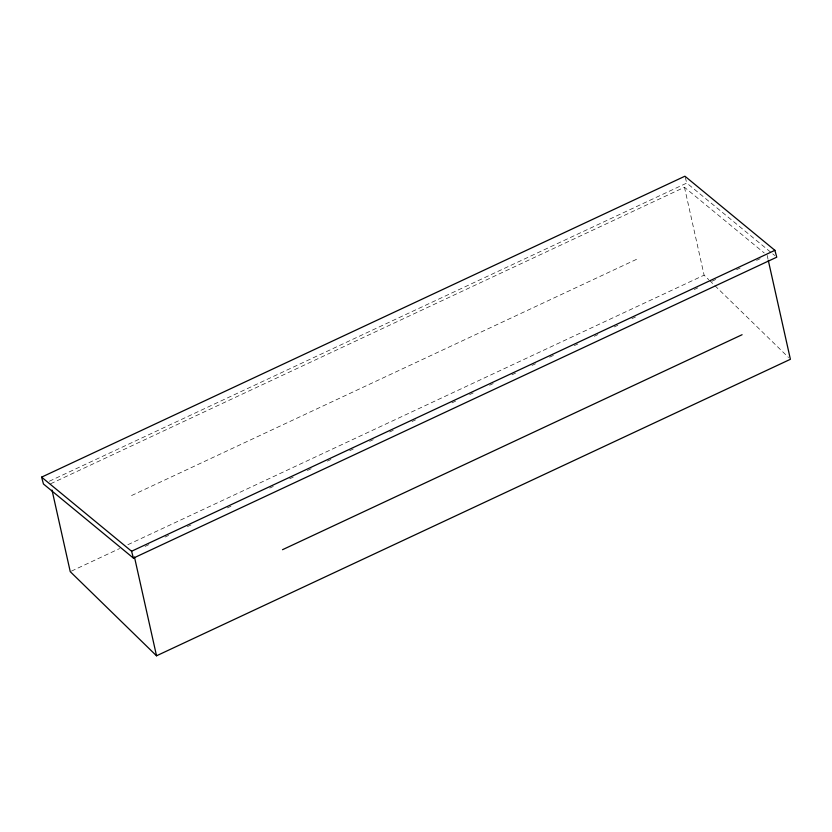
<?xml version="1.0" encoding="UTF-8"?>
<svg xmlns="http://www.w3.org/2000/svg" width="832" height="832" viewBox="0 0 832 832"><rect width="100%" height="100%" fill="white"/><g stroke="black" fill="none" stroke-linecap="round" stroke-linejoin="round"><path stroke-width="0.62" stroke-dasharray="4.16 3.12" d="M49.338 481.239L686.774 183.061L771.753 253.063M50.606 483.777L684.466 187.262L764.192 252.949M131.57 495.55L637.541 258.866M71.427 571.116L119.642 548.558M127.868 544.71L704.111 275.163L708.75 279.687M145.08 546.416L150.956 543.66M165.069 537.056L168.594 535.413M187.408 526.604L190.944 524.961M227.396 507.905L230.922 506.251M269.734 488.103L273.26 486.45M289.723 478.754L293.249 477.1M307.362 470.496L313.248 467.75M327.361 461.146L330.886 459.493M349.7 450.694L353.226 449.041M369.689 441.345L373.225 439.691M389.688 431.995L393.214 430.342M412.027 421.543L415.553 419.89M452.015 402.834L455.541 401.18M469.654 394.586L473.179 392.933M489.642 385.237L493.168 383.583M511.992 374.785L515.518 373.131M531.981 365.425L535.506 363.782M549.619 357.178L555.495 354.422M574.319 345.623L577.845 343.97M594.308 336.274L597.834 334.62M614.297 326.924L617.833 325.27M631.935 318.666L635.471 317.023M694.273 289.515L697.798 287.862M711.911 281.258L717.787 278.512M736.601 269.714L740.137 268.06M756.6 260.354L760.126 258.71M772.751 253.885L774.748 255.528M709.686 280.592L788.549 357.479M685.235 177.351L686.774 183.061M767.177 255.403L768.03 259.21M684.466 187.262L704.111 275.163"/><path stroke-width="1.25" d="M41.6 477.142L684.923 176.207L774.894 250.328L776.745 257.182L133.422 558.106L43.451 483.995L41.6 477.142L131.57 551.252L133.422 558.106M131.57 551.252L774.894 250.328M282.506 549.702L742.102 334.714M52.01 490.048L70.252 571.667L156.53 655.793L790.4 359.289L768.31 260.478M134.451 556.982L156.53 655.793"/></g></svg>
